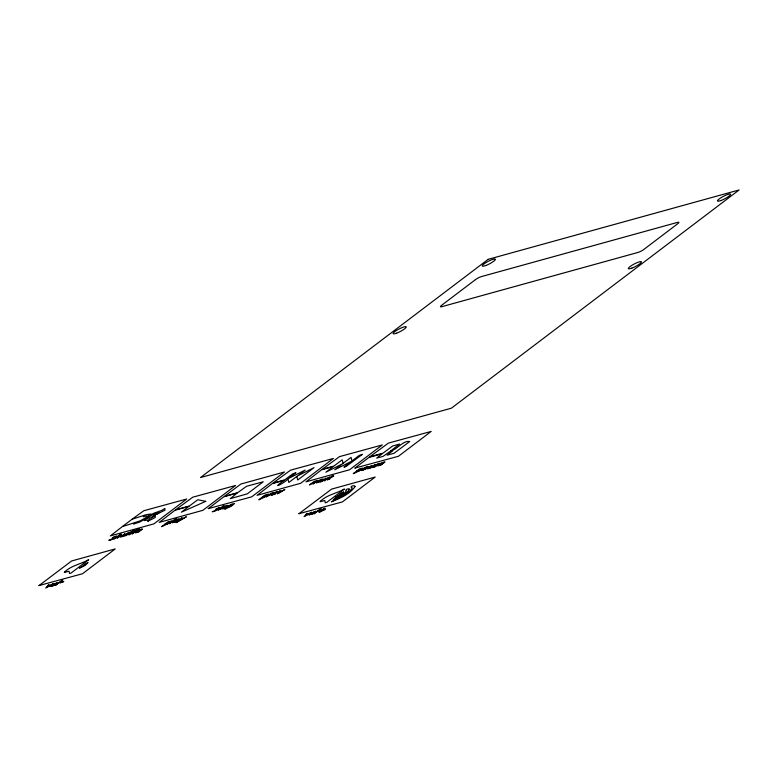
<?xml version="1.0" encoding="UTF-8"?>
<svg xmlns="http://www.w3.org/2000/svg" width="778" height="778" viewBox="0 0 778 778"><rect width="100%" height="100%" fill="white"/><g stroke="black" fill="none" stroke-linecap="round" stroke-linejoin="round"><path stroke-width="1.17" d="M122.506 526.473L132.027 519.257L146.011 514.725L151.02 513.995L146.478 517.146C149.094 514.093 140.341 518.459 144.28 515.863M132.231 519.101L143.872 510.708L186.681 499.019L153.937 523.857L110.34 535.906L122.292 526.638L140.254 520.832L153.879 513.208L161.95 510.329L164.868 508.423L165.033 510.125L157.059 514.083L159.227 512.391L158.041 512.712L151.243 517.876L155.357 515.639L155.172 517.565L147.703 521.309L149.707 519.607L144.377 520.56L144.397 519.918L148.87 517.292C147.538 521.416 157.098 513.431 157.749 512.799L153.82 514.19L139.709 522.077L133.602 524.012L134.545 523.244M228.654 506.245L231.115 504.377L234.567 503.531L230.803 506.439A3.19 0.613 -27.5 0 1 229.082 507.207L224.745 509.211C229.539 504.018 238.661 502.656 228.187 507.013L229.384 506.108M274.76 493.476L275.451 492.989M319.709 481.047L320.41 480.561M139.554 530.557L137.949 531.004C150.319 525.578 128.603 535.4 139.826 531.306L135.576 532.911A3.287 0.622 -27.5 0 1 135.683 532.385C137.006 529.974 147.694 526.949 139.155 530.956M381.726 463.61L380.452 463.96C392.676 458.543 371.378 468.259 382.387 464.252L378.079 465.876A3.287 0.622 -27.5 0 1 378.196 465.341C379.713 462.725 390.478 459.983 381.298 464.019M165.393 523.818L166.249 523.584M165.296 523.886L166.152 523.652M176.616 520.822L177.559 520.521M170.275 521.6L167.62 523.662L165.101 524.45L170.275 521.6M267.399 494.759L264.326 497.025L262.225 497.599L263.285 496.802L262.429 497.035L258.792 499.797L263.12 497.794A3.19 0.613 -27.5 0 0 264.851 497.025L268.604 494.118L265.162 494.964L262.556 496.938L267.399 494.759M361.877 468.638L358.804 470.904L356.703 471.478L357.734 470.7L356.878 470.933L353.261 473.676L357.598 471.682A3.19 0.613 -27.5 0 0 359.319 470.914L363.083 468.006L359.631 468.842L357.014 470.836L361.877 468.638M349.234 489.08L348.184 491.151L343.779 494.497L333.256 499.651L342.728 494.37L345.413 492.338L346.307 490.51C344.469 490.062 348.388 488.107 349.234 489.08M87.865 562.757L85.123 565.47L79.405 568.125C83.12 566.724 84.491 563.321 87.865 562.757M343.613 492.046L340.871 494.769L335.153 497.424C338.868 496.024 340.239 492.62 343.613 492.046M272.29 494.652L275.509 493.797L271.25 495.401A3.287 0.622 -27.5 0 1 271.366 494.876C274.751 491.161 284.485 489.712 272.29 494.652M317.385 482.185L320.604 481.329L316.345 482.944A3.287 0.622 -27.5 0 1 316.461 482.409C319.846 478.703 329.571 477.245 317.385 482.185M172.142 522.68L175.672 521.95L179.494 518.761L176.363 519.558L175.614 520.151L178.386 519.364L172.142 522.68M361.186 470.418L361.916 470.525A3.841 0.729 -27.5 0 0 363.861 469.776L366.535 468.307L362.354 469.951L366.701 468.181L368.577 466.596L365.417 467.296L364.658 467.889L367.44 467.101L361.186 470.418M120.629 535.313L117.108 538.133L121.631 535.07L118.713 535.702L121.057 533.922L113.724 539.076L120.629 535.313M316.374 481.193L312.863 484.023L317.57 480.532L314.127 481.426L309.469 484.957L316.374 481.193M121.582 536.431L124.14 535.624L128.467 532.755L123.819 536.285L120.337 537.092L125.083 533.689L121.582 536.431M368.334 468.22L370.892 467.413L375.22 464.534L370.571 468.064L367.09 468.871L371.835 465.477L368.334 468.22M325.661 479.345L325.292 480.58L324.222 480.882L324.562 479.919L320.332 481.952L324.64 479.647L325.01 478.421L326.079 478.12L325.758 479.063L329.95 477.05L325.661 479.345M354.992 486.639C349.682 494.39 339.772 498.348 331.389 501.868C338.216 497.434 347.377 495.246 352.152 488.137L351.889 487.466C349.05 487.174 353.941 484.645 354.856 486.114L354.992 486.639M219.085 509.502L220.485 509.201L217.869 510.144L223.16 505.933L224.015 505.69L222.683 506.711L224.443 506.225L219.085 509.502M328.345 479.297L329.784 478.985L327.12 479.938L332.42 475.728L333.276 475.494L331.934 476.506L333.694 476.019L328.345 479.297M112.674 537.822C116.544 537.462 110.515 540.613 108.813 540.292C114.541 538.726 110.145 537.588 116.719 536.11L112.674 537.822M205.742 501.333L181.371 512.187L188.937 506.361L175.04 510.203L159.247 522.388L202.834 510.339L235.588 485.491L192.779 497.191L175.488 509.862L189.385 506.021L197.777 499.748L205.742 501.333M216.109 509.23C219.98 508.87 213.95 512.021 212.248 511.7C217.966 510.135 213.571 508.997 220.145 507.519L216.109 509.23M376.056 465.011C379.917 464.651 373.897 467.802 372.185 467.481C377.914 465.925 373.518 464.787 380.092 463.309L376.056 465.011M173.358 522.077L177.267 520.326L173.358 522.077M277.153 492.066L273.623 493.495L277.153 492.066M322.238 479.598L318.717 481.028L322.238 479.598M50.638 586.242L53.993 585.494L57.543 582.625L52.019 585.037L56.493 583.179L53.818 585.309L51.679 585.999L52.418 585.153L50.638 586.242M221.701 508.793L223.801 508.627L227.361 506.585C215.331 512.712 230.346 502.773 226.583 506.75C231.98 503.609 222.489 506.575 221.701 508.793M309.002 514.822L312.348 514.064L315.907 511.204L309.965 513.918L314.857 511.759L312.182 513.888L309.002 514.822M296.856 476.437L297.721 479.997L314.03 467.627L297.41 476.019L305.141 470.087L288.512 478.48L295.971 472.713L292.752 473.841L284.845 479.832L272.874 483.148L290.583 470.145L333.402 458.456L300.648 483.294L257.061 495.353L272.193 483.663L284.164 480.347C269.032 490.899 284.651 483.002 287.967 478.898L288.823 482.457L296.856 476.437M343.088 463.299L351.072 457.386L351.928 460.946L359.135 455.49L362.354 454.362L345.724 466.732L343.915 467.131L351.374 461.364L334.754 469.766L342.485 463.824L325.856 472.217L333.159 466.615L321.499 469.834L305.968 481.825L349.555 469.776L382.309 444.938L339.49 456.628L322.209 469.299L333.869 466.071L342.174 459.847L343.088 463.299M39.017 585.562L82.487 573.756L115.241 548.908L71.654 560.967L39.017 585.562M208.271 508.627L251.741 496.821L284.495 471.974L240.908 484.023L224.395 496.335L237.708 492.659L246.607 486.269L263.236 481.767L247.316 493.836L230.288 498.64L237.105 493.116L223.792 496.792L208.271 508.627M298.956 513.704L342.427 501.898L375.181 477.05L331.584 489.109L298.956 513.704M354.992 468.064L398.462 456.258L431.207 431.42L388.397 443.11L369.745 456.812L383.077 453.127L392.627 445.998L399.591 444.073L390.488 451.084C397.237 449.635 402.936 440.28 409.714 441.505L394.057 453.273L387.084 455.198L392.637 450.88L389.671 451.707L382.961 456.433L376.708 458.067L382.261 453.749L368.928 457.435L354.992 468.064M171.481 521.104L167.727 523.876A3.19 0.613 -27.5 0 1 165.996 524.644L161.659 526.648L168.038 521.814L171.481 521.104M64.691 571.976L64.331 572.404L69.067 571.237L69.514 573.512L70.983 573.104L88.643 559.713C80.883 564.196 71.304 565.431 64.691 571.976M320.448 501.275L320.079 501.703L324.815 500.526L325.262 502.812L326.731 502.403L344.391 489.012C336.641 493.495 327.052 494.73 320.448 501.275M181.41 518.119L178.998 520.92L176.11 522.651L186.36 516.748L180.438 520.044L182.334 517.856L181.41 518.119M48.324 585.056L45.698 588.042L53.303 583.675L47.118 587.186L49.257 584.793L48.324 585.056M279.905 490.889L277.289 493.855L284.855 489.518L278.699 493.009L280.829 490.636L279.905 490.889M306.688 513.636L304.062 516.611L311.667 512.255L305.472 515.765L307.621 513.373L306.688 513.636M61.948 580.407L55.433 585.348L62.814 580.164L61.948 580.407M60.956 582.323L60.198 582.897L63.806 581.536L60.956 582.323M488.185 259.327L200.5 477.546L451.415 408.178L739.1 189.958L488.185 259.327M129.615 532.434L125.54 535.809L134.672 530.178L129.615 532.434M132.892 531.53L128.817 534.904L137.939 529.273L132.892 531.53M138.533 529.089L132.046 534.009L139.388 528.855L138.533 529.089M475.484 279.623L441.544 305.365A4.775 0.914 -27.5 0 0 441.797 306.688L637.824 252.49A4.775 0.914 -27.5 0 0 643.844 249.446L677.784 223.694A4.775 0.914 -27.5 0 0 677.531 222.382L481.494 276.569A4.775 0.914 -27.5 0 0 475.484 279.623M175.672 518.819L169.186 523.74L176.518 518.586L175.672 518.819M270.958 493.359L266.3 496.889L274.07 492.523L270.958 493.359M320.312 508.977L313.797 513.927L321.168 508.744L320.312 508.977M319.534 510.854L318.863 511.37L321.353 510.679L319.068 512.41L324.601 509.785L325.272 509.269L322.782 509.96L325.068 508.229L319.534 510.854M485.783 265.531A7.401 1.41 -27.5 0 0 495.421 259.278A7.401 1.41 -27.5 0 0 485.287 263.042A7.401 1.41 -27.5 0 0 485.783 265.531M721.021 200.5A7.401 1.41 -27.5 0 0 730.659 194.247A7.401 1.41 -27.5 0 0 720.525 198.011A7.401 1.41 -27.5 0 0 721.021 200.5M631.833 268.147A7.401 1.41 -27.5 0 0 641.48 261.894A7.401 1.41 -27.5 0 0 631.347 265.658A7.401 1.41 -27.5 0 0 631.833 268.147M396.605 333.179A7.401 1.41 -27.5 0 0 406.242 326.916A7.401 1.41 -27.5 0 0 396.109 330.689A7.401 1.41 -27.5 0 0 396.605 333.179"/></g></svg>
